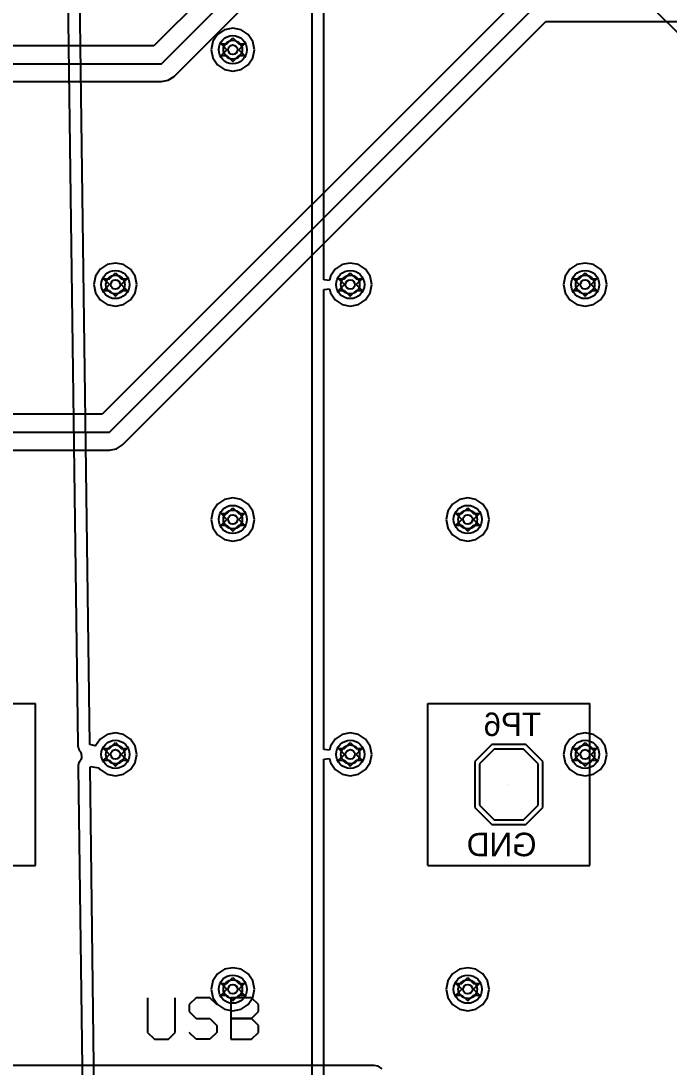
# Model space of a CAD drawing. Header units: millimetres. Extents: x 7.3 to 18.4, y 2.4 to 9.4.
# Drawn here: x 9.22 to 9.771, y 3.734 to 4.624 of the extents above; entities that cross this region are included whole.
import ezdxf

# ---------------------------------------------------------------- set-up
doc = ezdxf.new("R2010")
doc.units = ezdxf.units.MM
doc.header["$MEASUREMENT"] = 0
for name, color, linetype in [('BottomLayer', 5, 'Continuous'), ('BottomOverlay', 54, 'Continuous'), ('BottomSolder', 6, 'Continuous'), ('DrillDrawing', 1, 'Continuous'), ('Mechanical1', 6, 'Continuous'), ('MidLayer1', 16, 'Continuous'), ('MidLayer2', 76, 'Continuous'), ('MultiLayer', 9, 'Continuous'), ('PadHoleLayer', 156, 'Continuous'), ('TopLayer', 1, 'Continuous'), ('TopOverlay', 2, 'Continuous'), ('TopSolder', 216, 'Continuous'), ('ViaHoleLayer', 16, 'Continuous')]:
    doc.layers.add(name, color=color, linetype=linetype)

msp = doc.modelspace()

# ---------------------------------------------------------------- linework, layer by layer
at = {"layer": 'BottomLayer'}
for p, q in [((9.68962, 4.96011), (9.33288, 4.60336)), ((9.33921, 4.58807), (9.70043, 4.94929)), ((9.35003, 4.57726), (9.70677, 4.934)), ((9.64926, 4.65007), (9.28878, 4.28958)), ((9.29511, 4.27429), (9.66008, 4.63925)), ((9.30593, 4.26347), (9.66641, 4.62396)), ((9.66641, 4.62396), (10.00217, 4.62396)), ((9.33288, 4.60336), (8.72996, 4.60336)), ((8.72996, 4.58807), (9.33921, 4.58807)), ((8.74525, 4.57278), (9.33921, 4.57278)), ((9.33921, 4.57278), (9.34507, 4.57394)), ((9.34507, 4.57394), (9.35003, 4.57726)), ((9.28878, 4.28958), (8.95983, 4.28958)), ((8.92287, 4.27429), (9.29511, 4.27429)), ((8.95983, 4.25899), (9.29511, 4.25899)), ((9.29511, 4.25899), (9.30097, 4.26016)), ((9.30097, 4.26016), (9.30593, 4.26347)), ((9.6225, 4.00429), (9.61, 3.99179)), ((9.6475, 4.00429), (9.6225, 4.00429)), ((9.66, 3.99179), (9.6475, 4.00429)), ((9.61, 3.99179), (9.61, 3.95679)), ((9.66, 3.95679), (9.66, 3.99179)), ((9.61, 3.95679), (9.6225, 3.94429)), ((9.6475, 3.94429), (9.66, 3.95679)), ((9.6225, 3.94429), (9.6475, 3.94429))]:
    msp.add_line(p, q, dxfattribs=at)
for centre in [(9.4, 4.6), (9.3, 4.4), (9.5, 4.4), (9.7, 4.4), (9.4, 4.2), (9.6, 4.2), (9.3, 4), (9.5, 4), (9.7, 4), (9.4, 3.8), (9.6, 3.8)]:
    msp.add_circle(centre, 0.008, dxfattribs=at)
at = {"layer": 'BottomOverlay'}
for p, q in [((9.09412, 4.04318), (9.23192, 4.04318)), ((9.23192, 3.90539), (9.23192, 4.04318)), ((9.5661, 3.90539), (9.5661, 4.04318)), ((9.5661, 4.04318), (9.7039, 4.04318)), ((9.7039, 3.90539), (9.7039, 4.04318)), ((9.09412, 3.90539), (9.23192, 3.90539)), ((9.5661, 3.90539), (9.7039, 3.90539))]:
    msp.add_line(p, q, dxfattribs=at)
at = {"layer": 'BottomSolder'}
for p, q in [((9.6205, 4.00829), (9.606, 3.99379)), ((9.6495, 4.00829), (9.6205, 4.00829)), ((9.664, 3.99379), (9.6495, 4.00829)), ((9.606, 3.99379), (9.606, 3.95479)), ((9.664, 3.95479), (9.664, 3.99379)), ((9.606, 3.95479), (9.6205, 3.94029)), ((9.6495, 3.94029), (9.664, 3.95479)), ((9.6205, 3.94029), (9.6495, 3.94029))]:
    msp.add_line(p, q, dxfattribs=at)
for centre in [(9.4, 4.6), (9.3, 4.4), (9.5, 4.4), (9.7, 4.4), (9.4, 4.2), (9.6, 4.2), (9.3, 4), (9.5, 4), (9.7, 4), (9.4, 3.8), (9.6, 3.8)]:
    msp.add_circle(centre, 0.012, dxfattribs=at)
at = {"layer": 'DrillDrawing'}
for p, q in [((9.395, 4.605), (9.4, 4.61)), ((9.4, 4.61), (9.405, 4.605)), ((9.39, 4.605), (9.395, 4.6)), ((9.39, 4.605), (9.395, 4.605)), ((9.39, 4.595), (9.395, 4.6)), ((9.405, 4.605), (9.41, 4.605)), ((9.405, 4.6), (9.41, 4.605)), ((9.405, 4.6), (9.41, 4.595)), ((9.39, 4.595), (9.395, 4.595)), ((9.395, 4.595), (9.4, 4.59)), ((9.4, 4.59), (9.405, 4.595)), ((9.405, 4.595), (9.41, 4.595)), ((9.295, 4.405), (9.3, 4.41)), ((9.3, 4.41), (9.305, 4.405)), ((9.495, 4.405), (9.5, 4.41)), ((9.5, 4.41), (9.505, 4.405)), ((9.695, 4.405), (9.7, 4.41)), ((9.7, 4.41), (9.705, 4.405)), ((9.29, 4.405), (9.295, 4.4)), ((9.29, 4.405), (9.295, 4.405)), ((9.305, 4.405), (9.31, 4.405)), ((9.305, 4.4), (9.31, 4.405)), ((9.49, 4.405), (9.495, 4.4)), ((9.49, 4.405), (9.495, 4.405)), ((9.505, 4.405), (9.51, 4.405)), ((9.505, 4.4), (9.51, 4.405)), ((9.69, 4.405), (9.695, 4.4)), ((9.69, 4.405), (9.695, 4.405)), ((9.705, 4.405), (9.71, 4.405)), ((9.705, 4.4), (9.71, 4.405)), ((9.29, 4.395), (9.295, 4.4)), ((9.29, 4.395), (9.295, 4.395)), ((9.295, 4.395), (9.3, 4.39)), ((9.3, 4.39), (9.305, 4.395)), ((9.305, 4.4), (9.31, 4.395)), ((9.305, 4.395), (9.31, 4.395)), ((9.49, 4.395), (9.495, 4.4)), ((9.49, 4.395), (9.495, 4.395)), ((9.495, 4.395), (9.5, 4.39)), ((9.5, 4.39), (9.505, 4.395)), ((9.505, 4.4), (9.51, 4.395)), ((9.505, 4.395), (9.51, 4.395)), ((9.69, 4.395), (9.695, 4.4)), ((9.69, 4.395), (9.695, 4.395)), ((9.695, 4.395), (9.7, 4.39)), ((9.7, 4.39), (9.705, 4.395)), ((9.705, 4.4), (9.71, 4.395)), ((9.705, 4.395), (9.71, 4.395)), ((9.39, 4.205), (9.395, 4.2)), ((9.39, 4.205), (9.395, 4.205)), ((9.395, 4.205), (9.4, 4.21)), ((9.4, 4.21), (9.405, 4.205)), ((9.405, 4.205), (9.41, 4.205)), ((9.405, 4.2), (9.41, 4.205)), ((9.59, 4.205), (9.595, 4.2)), ((9.59, 4.205), (9.595, 4.205)), ((9.595, 4.205), (9.6, 4.21)), ((9.6, 4.21), (9.605, 4.205)), ((9.605, 4.205), (9.61, 4.205)), ((9.605, 4.2), (9.61, 4.205)), ((9.39, 4.195), (9.395, 4.2)), ((9.405, 4.2), (9.41, 4.195)), ((9.59, 4.195), (9.595, 4.2)), ((9.605, 4.2), (9.61, 4.195)), ((9.39, 4.195), (9.395, 4.195)), ((9.395, 4.195), (9.4, 4.19)), ((9.4, 4.19), (9.405, 4.195)), ((9.405, 4.195), (9.41, 4.195)), ((9.59, 4.195), (9.595, 4.195)), ((9.595, 4.195), (9.6, 4.19)), ((9.6, 4.19), (9.605, 4.195)), ((9.605, 4.195), (9.61, 4.195)), ((9.295, 4.005), (9.3, 4.01)), ((9.3, 4.01), (9.305, 4.005)), ((9.495, 4.005), (9.5, 4.01)), ((9.5, 4.01), (9.505, 4.005)), ((9.695, 4.005), (9.7, 4.01)), ((9.7, 4.01), (9.705, 4.005)), ((9.29, 4.005), (9.295, 4)), ((9.29, 4.005), (9.295, 4.005)), ((9.29, 3.995), (9.295, 4)), ((9.305, 4.005), (9.31, 4.005)), ((9.305, 4), (9.31, 4.005)), ((9.305, 4), (9.31, 3.995)), ((9.49, 4.005), (9.495, 4)), ((9.49, 4.005), (9.495, 4.005)), ((9.49, 3.995), (9.495, 4)), ((9.505, 4.005), (9.51, 4.005)), ((9.505, 4), (9.51, 4.005)), ((9.505, 4), (9.51, 3.995)), ((9.69, 4.005), (9.695, 4)), ((9.69, 4.005), (9.695, 4.005)), ((9.69, 3.995), (9.695, 4)), ((9.705, 4.005), (9.71, 4.005)), ((9.705, 4), (9.71, 4.005)), ((9.705, 4), (9.71, 3.995)), ((9.29, 3.995), (9.295, 3.995)), ((9.295, 3.995), (9.3, 3.99)), ((9.3, 3.99), (9.305, 3.995)), ((9.305, 3.995), (9.31, 3.995)), ((9.49, 3.995), (9.495, 3.995)), ((9.495, 3.995), (9.5, 3.99)), ((9.5, 3.99), (9.505, 3.995)), ((9.505, 3.995), (9.51, 3.995)), ((9.69, 3.995), (9.695, 3.995)), ((9.695, 3.995), (9.7, 3.99)), ((9.7, 3.99), (9.705, 3.995)), ((9.705, 3.995), (9.71, 3.995)), ((9.39, 3.805), (9.395, 3.8)), ((9.39, 3.805), (9.395, 3.805)), ((9.395, 3.805), (9.4, 3.81)), ((9.4, 3.81), (9.405, 3.805)), ((9.405, 3.805), (9.41, 3.805)), ((9.405, 3.8), (9.41, 3.805)), ((9.59, 3.805), (9.595, 3.8)), ((9.59, 3.805), (9.595, 3.805)), ((9.595, 3.805), (9.6, 3.81)), ((9.6, 3.81), (9.605, 3.805)), ((9.605, 3.805), (9.61, 3.805)), ((9.605, 3.8), (9.61, 3.805)), ((9.39, 3.795), (9.395, 3.8)), ((9.39, 3.795), (9.395, 3.795)), ((9.395, 3.795), (9.4, 3.79)), ((9.4, 3.79), (9.405, 3.795)), ((9.405, 3.8), (9.41, 3.795)), ((9.405, 3.795), (9.41, 3.795)), ((9.59, 3.795), (9.595, 3.8)), ((9.59, 3.795), (9.595, 3.795)), ((9.595, 3.795), (9.6, 3.79)), ((9.6, 3.79), (9.605, 3.795)), ((9.605, 3.8), (9.61, 3.795)), ((9.605, 3.795), (9.61, 3.795))]:
    msp.add_line(p, q, dxfattribs=at)
at = {"layer": 'Mechanical1'}
msp.add_circle((9.37681, 4.09921), 1.5748, dxfattribs=at)
at = {"layer": 'MidLayer1'}
for centre in [(9.4, 4.6), (9.3, 4.4), (9.5, 4.4), (9.7, 4.4), (9.4, 4.2), (9.6, 4.2), (9.3, 4), (9.5, 4), (9.7, 4), (9.4, 3.8), (9.6, 3.8)]:
    msp.add_circle(centre, 0.008, dxfattribs=at)
at = {"layer": 'MidLayer2'}
for p, q in [((9.25623, 4.89245), (9.26796, 4.00813)), ((9.27816, 4.00827), (9.26643, 4.89258)), ((9.46717, 4.89614), (9.46717, 3.64024)), ((9.47736, 4.40408), (9.47736, 4.79592)), ((9.39298, 4.61696), (9.38702, 4.61298)), ((9.4, 4.61835), (9.39298, 4.61696)), ((9.40702, 4.61696), (9.4, 4.61835)), ((9.41298, 4.61298), (9.40702, 4.61696)), ((9.38304, 4.60702), (9.38165, 4.6)), ((9.38702, 4.61298), (9.38304, 4.60702)), ((9.41696, 4.60702), (9.41298, 4.61298)), ((9.41835, 4.6), (9.41696, 4.60702)), ((9.38165, 4.6), (9.38304, 4.59298)), ((9.41696, 4.59298), (9.41835, 4.6)), ((9.38304, 4.59298), (9.38702, 4.58702)), ((9.41298, 4.58702), (9.41696, 4.59298)), ((9.38702, 4.58702), (9.39298, 4.58304)), ((9.39298, 4.58304), (9.4, 4.58165)), ((9.4, 4.58165), (9.40702, 4.58304)), ((9.40702, 4.58304), (9.41298, 4.58702)), ((9.3, 4.41835), (9.29298, 4.41696)), ((9.30702, 4.41696), (9.3, 4.41835)), ((9.5, 4.41835), (9.49298, 4.41696)), ((9.50702, 4.41696), (9.5, 4.41835)), ((9.7, 4.41835), (9.69298, 4.41696)), ((9.70702, 4.41696), (9.7, 4.41835)), ((9.28702, 4.41298), (9.28304, 4.40702)), ((9.29298, 4.41696), (9.28702, 4.41298)), ((9.31298, 4.41298), (9.30702, 4.41696)), ((9.31696, 4.40702), (9.31298, 4.41298)), ((9.48702, 4.41298), (9.48304, 4.40702)), ((9.49298, 4.41696), (9.48702, 4.41298)), ((9.51298, 4.41298), (9.50702, 4.41696)), ((9.51696, 4.40702), (9.51298, 4.41298)), ((9.68702, 4.41298), (9.68304, 4.40702)), ((9.69298, 4.41696), (9.68702, 4.41298)), ((9.71298, 4.41298), (9.70702, 4.41696)), ((9.71696, 4.40702), (9.71298, 4.41298)), ((9.28304, 4.40702), (9.28165, 4.4)), ((9.31835, 4.4), (9.31696, 4.40702)), ((9.48236, 4.40359), (9.47736, 4.40408)), ((9.48304, 4.40702), (9.48236, 4.40359)), ((9.51835, 4.4), (9.51696, 4.40702)), ((9.68304, 4.40702), (9.68165, 4.4)), ((9.71835, 4.4), (9.71696, 4.40702)), ((9.28165, 4.4), (9.28304, 4.39298)), ((9.28304, 4.39298), (9.28702, 4.38702)), ((9.31298, 4.38702), (9.31696, 4.39298)), ((9.31696, 4.39298), (9.31835, 4.4)), ((9.47736, 4.39592), (9.48236, 4.39641)), ((9.47736, 4.00408), (9.47736, 4.39592)), ((9.48236, 4.39641), (9.48304, 4.39298)), ((9.48304, 4.39298), (9.48702, 4.38702)), ((9.51298, 4.38702), (9.51696, 4.39298)), ((9.51696, 4.39298), (9.51835, 4.4)), ((9.68165, 4.4), (9.68304, 4.39298)), ((9.68304, 4.39298), (9.68702, 4.38702)), ((9.71298, 4.38702), (9.71696, 4.39298)), ((9.71696, 4.39298), (9.71835, 4.4)), ((9.28702, 4.38702), (9.29298, 4.38304)), ((9.29298, 4.38304), (9.3, 4.38165)), ((9.3, 4.38165), (9.30702, 4.38304)), ((9.30702, 4.38304), (9.31298, 4.38702)), ((9.48702, 4.38702), (9.49298, 4.38304)), ((9.49298, 4.38304), (9.5, 4.38165)), ((9.5, 4.38165), (9.50702, 4.38304)), ((9.50702, 4.38304), (9.51298, 4.38702)), ((9.68702, 4.38702), (9.69298, 4.38304)), ((9.69298, 4.38304), (9.7, 4.38165)), ((9.7, 4.38165), (9.70702, 4.38304)), ((9.70702, 4.38304), (9.71298, 4.38702)), ((9.39298, 4.21696), (9.38702, 4.21298)), ((9.4, 4.21835), (9.39298, 4.21696)), ((9.40702, 4.21696), (9.4, 4.21835)), ((9.41298, 4.21298), (9.40702, 4.21696)), ((9.59298, 4.21696), (9.58702, 4.21298)), ((9.6, 4.21835), (9.59298, 4.21696)), ((9.60702, 4.21696), (9.6, 4.21835)), ((9.61298, 4.21298), (9.60702, 4.21696)), ((9.38304, 4.20702), (9.38165, 4.2)), ((9.38702, 4.21298), (9.38304, 4.20702)), ((9.41696, 4.20702), (9.41298, 4.21298)), ((9.41835, 4.2), (9.41696, 4.20702)), ((9.58304, 4.20702), (9.58165, 4.2)), ((9.58702, 4.21298), (9.58304, 4.20702)), ((9.61696, 4.20702), (9.61298, 4.21298)), ((9.61835, 4.2), (9.61696, 4.20702)), ((9.38165, 4.2), (9.38304, 4.19298)), ((9.41696, 4.19298), (9.41835, 4.2)), ((9.58165, 4.2), (9.58304, 4.19298)), ((9.61696, 4.19298), (9.61835, 4.2)), ((9.38304, 4.19298), (9.38702, 4.18702)), ((9.38702, 4.18702), (9.39298, 4.18304)), ((9.40702, 4.18304), (9.41298, 4.18702)), ((9.41298, 4.18702), (9.41696, 4.19298)), ((9.58304, 4.19298), (9.58702, 4.18702)), ((9.58702, 4.18702), (9.59298, 4.18304)), ((9.60702, 4.18304), (9.61298, 4.18702)), ((9.61298, 4.18702), (9.61696, 4.19298)), ((9.39298, 4.18304), (9.4, 4.18165)), ((9.4, 4.18165), (9.40702, 4.18304)), ((9.59298, 4.18304), (9.6, 4.18165)), ((9.6, 4.18165), (9.60702, 4.18304)), ((9.3, 4.01835), (9.29298, 4.01696)), ((9.30702, 4.01696), (9.3, 4.01835)), ((9.5, 4.01835), (9.49298, 4.01696)), ((9.50702, 4.01696), (9.5, 4.01835)), ((9.7, 4.01835), (9.69298, 4.01696)), ((9.70702, 4.01696), (9.7, 4.01835)), ((9.28702, 4.01298), (9.28317, 4.00721)), ((9.29298, 4.01696), (9.28702, 4.01298)), ((9.31298, 4.01298), (9.30702, 4.01696)), ((9.31696, 4.00702), (9.31298, 4.01298)), ((9.48702, 4.01298), (9.48304, 4.00702)), ((9.49298, 4.01696), (9.48702, 4.01298)), ((9.51298, 4.01298), (9.50702, 4.01696)), ((9.51696, 4.00702), (9.51298, 4.01298)), ((9.68702, 4.01298), (9.68304, 4.00702)), ((9.69298, 4.01696), (9.68702, 4.01298)), ((9.71298, 4.01298), (9.70702, 4.01696)), ((9.71696, 4.00702), (9.71298, 4.01298)), ((9.26796, 4.00813), (9.26811, 4.00743)), ((9.26811, 4.00743), (9.26808, 4.00672)), ((9.26808, 4.00672), (9.26852, 4.0055)), ((9.26852, 4.0055), (9.26879, 4.00424)), ((9.26879, 4.00424), (9.26919, 4.00365)), ((9.26919, 4.00365), (9.26944, 4.00298)), ((9.26944, 4.00298), (9.27031, 4.00203)), ((9.27031, 4.00203), (9.27086, 4.00123)), ((9.27086, 4.00123), (9.27109, 3.99722)), ((9.28278, 4.00714), (9.27816, 4.00827)), ((9.28317, 4.00721), (9.28278, 4.00714)), ((9.31835, 4), (9.31696, 4.00702)), ((9.31696, 3.99298), (9.31835, 4)), ((9.48236, 4.00359), (9.47736, 4.00408)), ((9.48304, 4.00702), (9.48236, 4.00359)), ((9.51835, 4), (9.51696, 4.00702)), ((9.51696, 3.99298), (9.51835, 4)), ((9.68304, 4.00702), (9.68165, 4)), ((9.68165, 4), (9.68304, 3.99298)), ((9.71835, 4), (9.71696, 4.00702)), ((9.71696, 3.99298), (9.71835, 4)), ((9.26873, 3.99175), (9.26833, 3.99065)), ((9.26833, 3.99065), (9.26837, 3.98981)), ((9.26894, 3.9929), (9.26873, 3.99175)), ((9.2694, 3.9936), (9.26894, 3.9929)), ((9.26968, 3.99439), (9.2694, 3.9936)), ((9.27047, 3.99525), (9.26968, 3.99439)), ((9.27049, 3.99529), (9.27047, 3.99525)), ((9.27109, 3.99704), (9.27049, 3.99529)), ((9.27109, 3.99722), (9.27109, 3.99704)), ((9.31298, 3.98702), (9.31696, 3.99298)), ((9.47736, 3.99592), (9.48236, 3.99641)), ((9.47736, 3.6752), (9.47736, 3.99592)), ((9.48236, 3.99641), (9.48304, 3.99298)), ((9.48304, 3.99298), (9.48702, 3.98702)), ((9.51298, 3.98702), (9.51696, 3.99298)), ((9.68304, 3.99298), (9.68702, 3.98702)), ((9.71298, 3.98702), (9.71696, 3.99298)), ((9.26837, 3.98981), (9.26821, 3.98898)), ((9.26821, 3.98898), (9.27233, 3.67875)), ((9.27841, 3.98912), (9.27921, 3.98971)), ((9.28304, 3.64024), (9.27841, 3.98912)), ((9.27921, 3.98971), (9.28602, 3.98853)), ((9.28602, 3.98853), (9.28702, 3.98702)), ((9.28702, 3.98702), (9.29298, 3.98304)), ((9.29298, 3.98304), (9.3, 3.98165)), ((9.3, 3.98165), (9.30702, 3.98304)), ((9.30702, 3.98304), (9.31298, 3.98702)), ((9.48702, 3.98702), (9.49298, 3.98304)), ((9.49298, 3.98304), (9.5, 3.98165)), ((9.5, 3.98165), (9.50702, 3.98304)), ((9.50702, 3.98304), (9.51298, 3.98702)), ((9.68702, 3.98702), (9.69298, 3.98304)), ((9.69298, 3.98304), (9.7, 3.98165)), ((9.7, 3.98165), (9.70702, 3.98304)), ((9.70702, 3.98304), (9.71298, 3.98702)), ((9.38702, 3.81298), (9.38304, 3.80702)), ((9.39298, 3.81696), (9.38702, 3.81298)), ((9.4, 3.81835), (9.39298, 3.81696)), ((9.40702, 3.81696), (9.4, 3.81835)), ((9.41298, 3.81298), (9.40702, 3.81696)), ((9.41696, 3.80702), (9.41298, 3.81298)), ((9.58702, 3.81298), (9.58304, 3.80702)), ((9.59298, 3.81696), (9.58702, 3.81298)), ((9.6, 3.81835), (9.59298, 3.81696)), ((9.60702, 3.81696), (9.6, 3.81835)), ((9.61298, 3.81298), (9.60702, 3.81696)), ((9.61696, 3.80702), (9.61298, 3.81298)), ((9.38304, 3.80702), (9.38165, 3.8)), ((9.41835, 3.8), (9.41696, 3.80702)), ((9.58304, 3.80702), (9.58165, 3.8)), ((9.61835, 3.8), (9.61696, 3.80702)), ((9.38165, 3.8), (9.38304, 3.79298)), ((9.41696, 3.79298), (9.41835, 3.8)), ((9.58165, 3.8), (9.58304, 3.79298)), ((9.61696, 3.79298), (9.61835, 3.8)), ((9.38304, 3.79298), (9.38702, 3.78702)), ((9.38702, 3.78702), (9.39298, 3.78304)), ((9.40702, 3.78304), (9.41298, 3.78702)), ((9.41298, 3.78702), (9.41696, 3.79298)), ((9.58304, 3.79298), (9.58702, 3.78702)), ((9.58702, 3.78702), (9.59298, 3.78304)), ((9.60702, 3.78304), (9.61298, 3.78702)), ((9.61298, 3.78702), (9.61696, 3.79298)), ((9.39298, 3.78304), (9.4, 3.78165)), ((9.4, 3.78165), (9.40702, 3.78304)), ((9.59298, 3.78304), (9.6, 3.78165)), ((9.6, 3.78165), (9.60702, 3.78304))]:
    msp.add_line(p, q, dxfattribs=at)
for centre in [(9.4, 4.6), (9.3, 4.4), (9.5, 4.4), (9.7, 4.4), (9.4, 4.2), (9.6, 4.2), (9.3, 4), (9.5, 4), (9.7, 4), (9.4, 3.8), (9.6, 3.8)]:
    msp.add_circle(centre, 0.008, dxfattribs=at)
at = {"layer": 'MultiLayer'}
for centre in [(9.4, 4.6), (9.3, 4.4), (9.5, 4.4), (9.7, 4.4), (9.4, 4.2), (9.6, 4.2), (9.3, 4), (9.5, 4), (9.7, 4), (9.4, 3.8), (9.6, 3.8)]:
    msp.add_circle(centre, 0.008, dxfattribs=at)
at = {"layer": 'PadHoleLayer'}
msp.add_lwpolyline([(9.635, 3.97429), (9.635, 3.97429), (9.635, 3.97429), (9.635, 3.97429)], close=True, dxfattribs=at)
at = {"layer": 'TopLayer'}
for p, q in [((9.57065, 4.82245), (10.04555, 4.34756)), ((9.52, 3.7352), (9.19, 3.7352)), ((9.5239, 3.73442), (9.52, 3.7352)), ((9.52721, 3.73221), (9.5239, 3.73442))]:
    msp.add_line(p, q, dxfattribs=at)
for centre in [(9.4, 4.6), (9.3, 4.4), (9.5, 4.4), (9.7, 4.4), (9.4, 4.2), (9.6, 4.2), (9.3, 4), (9.5, 4), (9.7, 4), (9.4, 3.8), (9.6, 3.8)]:
    msp.add_circle(centre, 0.008, dxfattribs=at)
at = {"layer": 'TopOverlay'}
for p, q in [((9.3274, 3.79278), (9.3274, 3.76327)), ((9.35102, 3.76327), (9.35102, 3.79278)), ((9.36873, 3.79278), (9.36282, 3.78688)), ((9.36282, 3.78688), (9.36282, 3.78098)), ((9.38053, 3.79278), (9.36873, 3.79278)), ((9.38644, 3.78688), (9.38053, 3.79278)), ((9.39824, 3.79278), (9.39824, 3.75736)), ((9.41596, 3.79278), (9.39824, 3.79278)), ((9.42186, 3.78688), (9.41596, 3.79278)), ((9.42186, 3.78098), (9.42186, 3.78688)), ((9.36282, 3.78098), (9.36873, 3.77507)), ((9.41596, 3.77507), (9.42186, 3.78098)), ((9.36873, 3.77507), (9.38053, 3.77507)), ((9.38053, 3.77507), (9.38644, 3.76917)), ((9.38644, 3.76917), (9.38644, 3.76327)), ((9.41596, 3.77507), (9.39824, 3.77507)), ((9.39824, 3.77507), (9.41596, 3.77507)), ((9.42186, 3.76917), (9.41596, 3.77507)), ((9.42186, 3.76327), (9.42186, 3.76917)), ((9.3274, 3.76327), (9.33331, 3.75736)), ((9.34511, 3.75736), (9.35102, 3.76327)), ((9.36873, 3.75736), (9.36282, 3.76327)), ((9.38644, 3.76327), (9.38053, 3.75736)), ((9.41596, 3.75736), (9.42186, 3.76327)), ((9.33331, 3.75736), (9.34511, 3.75736)), ((9.38053, 3.75736), (9.36873, 3.75736)), ((9.39824, 3.75736), (9.41596, 3.75736))]:
    msp.add_line(p, q, dxfattribs=at)
at = {"layer": 'TopSolder'}
for centre in [(9.4, 4.6), (9.3, 4.4), (9.5, 4.4), (9.7, 4.4), (9.4, 4.2), (9.6, 4.2), (9.3, 4), (9.5, 4), (9.7, 4), (9.4, 3.8), (9.6, 3.8)]:
    msp.add_circle(centre, 0.012, dxfattribs=at)
at = {"layer": 'ViaHoleLayer'}
for centre in [(9.4, 4.6), (9.3, 4.4), (9.5, 4.4), (9.7, 4.4), (9.4, 4.2), (9.6, 4.2), (9.3, 4), (9.5, 4), (9.7, 4), (9.4, 3.8), (9.6, 3.8)]:
    msp.add_circle(centre, 0.004, dxfattribs=at)

# ---------------------------------------------------------------- texts
at = {"layer": 'BottomOverlay', "text_generation_flag": 2}
for s, p in [('TP6', (9.66256, 4.01562)), ('GND', (9.65862, 3.91326))]:
    msp.add_text(s, height=0.02, dxfattribs=at).set_placement(p)

doc.saveas('drawing.dxf')
